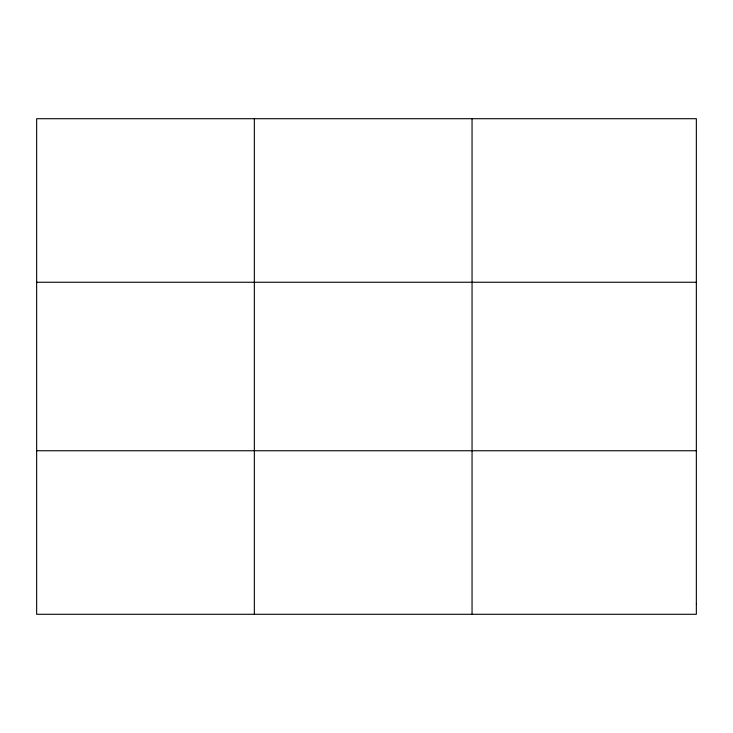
<?xml version="1.0" encoding="UTF-8"?>
<svg xmlns="http://www.w3.org/2000/svg" width="733" height="733" viewBox="0 0 733 733"><rect width="100%" height="100%" fill="white"/><g stroke="black" fill="none" stroke-linecap="round" stroke-linejoin="round"><path stroke-width="1.1" d="M254.351 614.291L254.351 118.709M472.052 614.291L472.052 118.709M36.65 282.251L696.35 282.251M36.65 450.749L696.35 450.749M696.35 604.074L696.35 614.291L36.65 614.291L36.65 118.709L696.35 118.709L696.35 604.074"/></g></svg>
